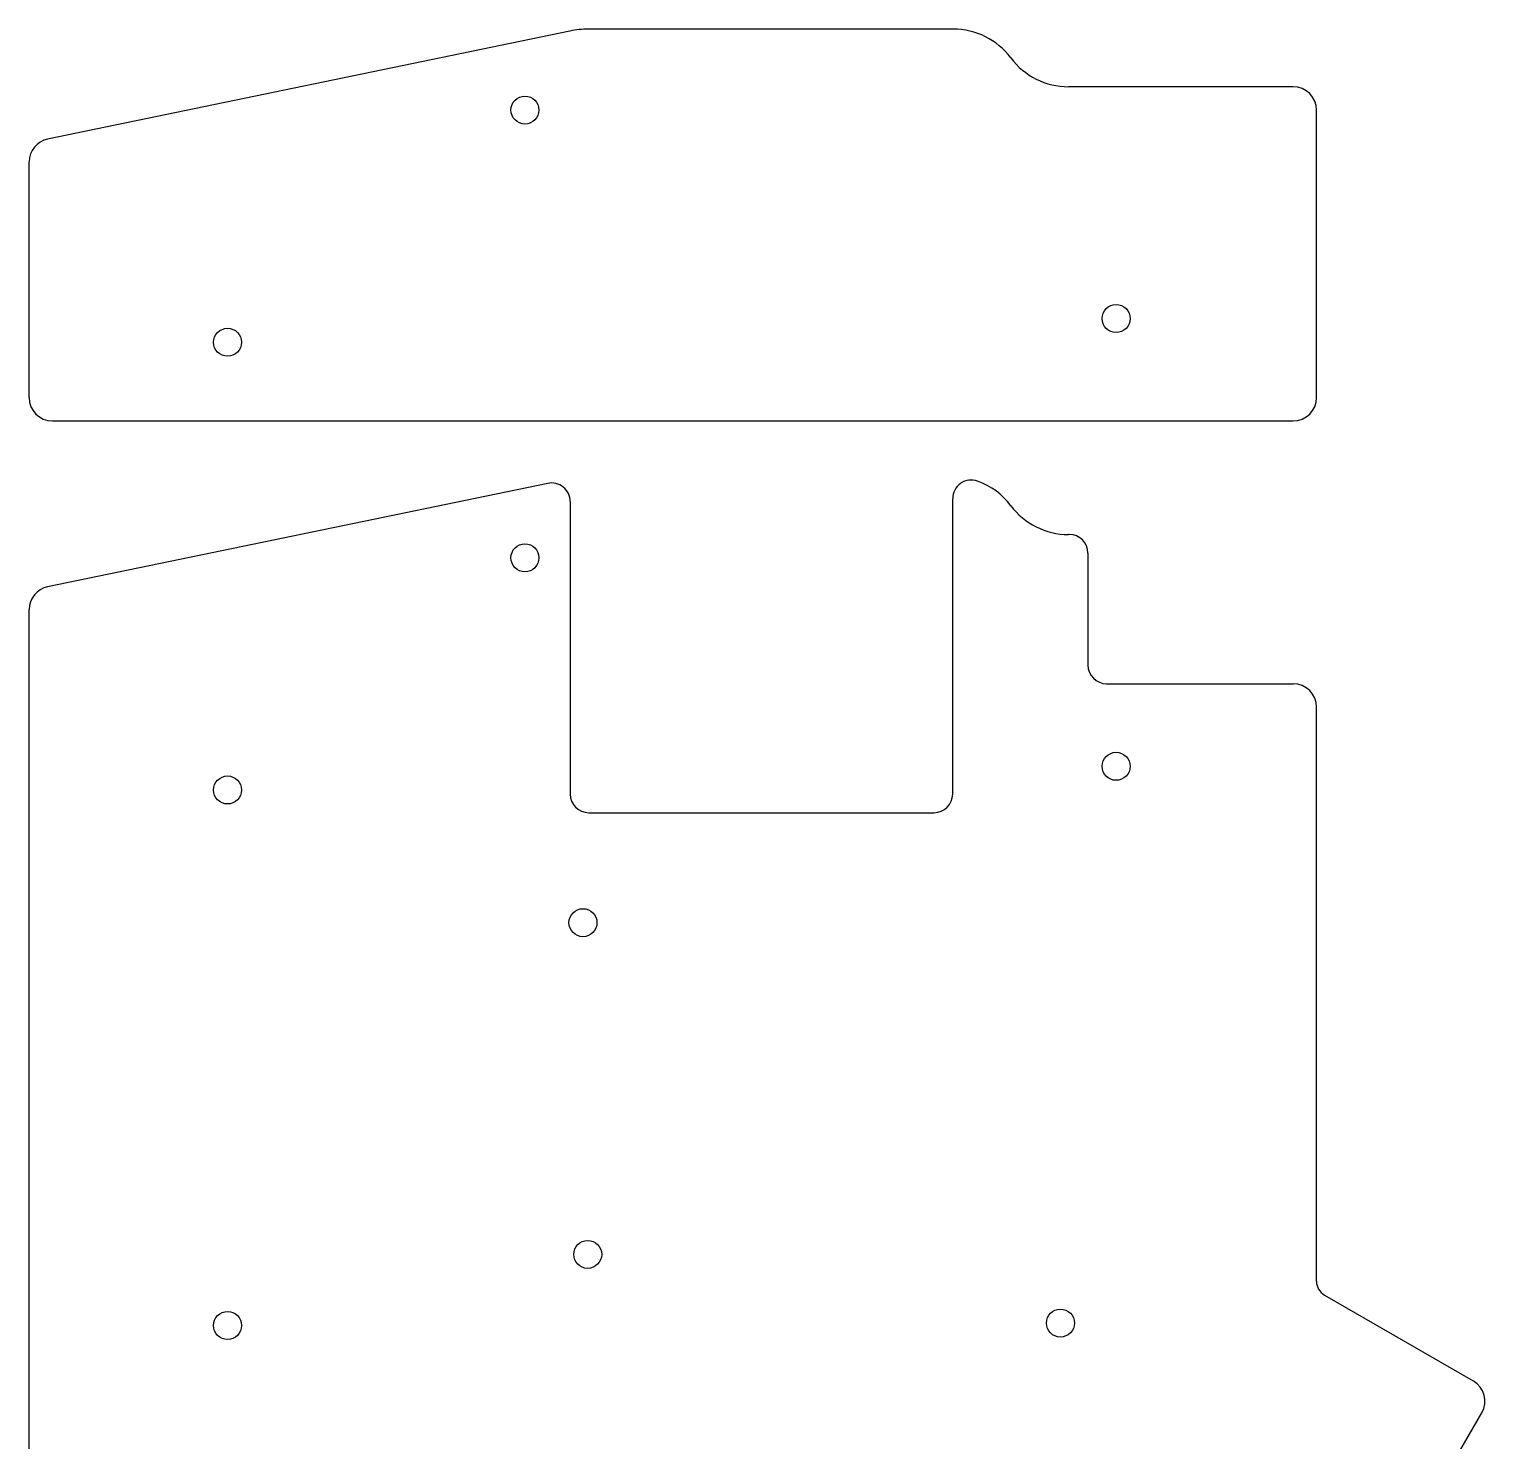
# Model space of a CAD drawing. Extents: x -4 to 153, y -365 to -64.
# Drawn here: x -3 to 153, y -215.2 to -63.8 of the extents above; entities that cross this region are included whole.
import ezdxf

# ---------------------------------------------------------------- set-up
doc = ezdxf.new("R2010")
doc.units = 0
doc.layers.add('Fusion008', color=7, linetype='CONTINUOUS')

msp = doc.modelspace()

# ---------------------------------------------------------------- linework, layer by layer
at = {"layer": 'Fusion008'}
for p, q in [((56.9766, -63.82, -7), (56.9766, -63.82, -9)), ((96.0586, -63.82, -7), (56.9766, -63.82, -7)), ((96.0586, -63.82, -9), (56.9766, -63.82, -9)), ((56.9766, -63.82, -7), (56.9766, -63.82, -9)), ((96.0586, -63.82, -7), (56.9766, -63.82, -7)), ((96.0586, -63.82, -9), (56.9766, -63.82, -9)), ((96.0586, -63.82, -7), (96.0586, -63.82, -9)), ((96.0586, -63.82, -7), (96.0586, -63.82, -9)), ((54.9505, -64.0274, -7), (-1.0117, -75.6058, -7)), ((54.9505, -64.0274, -9), (-1.0117, -75.6058, -9)), ((54.9505, -64.0274, -7), (-1.0117, -75.6058, -7)), ((54.9505, -64.0274, -9), (-1.0117, -75.6058, -9)), ((54.9505, -64.0274, -7), (54.9505, -64.0274, -9)), ((54.9505, -64.0274, -7), (54.9505, -64.0274, -9)), ((102.239, -66.91, -7), (102.239, -66.91, -9)), ((102.239, -66.91, -7), (102.239, -66.91, -9)), ((108.419, -70, -7), (108.419, -70, -9)), ((132.5, -70, -7), (108.419, -70, -7)), ((132.5, -70, -9), (108.419, -70, -9)), ((108.419, -70, -7), (108.419, -70, -9)), ((132.5, -70, -7), (108.419, -70, -7)), ((132.5, -70, -9), (108.419, -70, -9)), ((132.5, -70, -7), (132.5, -70, -9)), ((132.5, -70, -7), (132.5, -70, -9)), ((51.648, -72.496, -7), (51.648, -72.496, -9)), ((51.648, -72.496, -7), (51.648, -72.496, -9)), ((135, -72.5, -7), (135, -72.5, -9)), ((135, -103.327, -7), (135, -72.5, -7)), ((135, -103.327, -9), (135, -72.5, -9)), ((135, -72.5, -7), (135, -72.5, -9)), ((135, -103.327, -7), (135, -72.5, -7)), ((135, -103.327, -9), (135, -72.5, -9)), ((-1.0117, -75.6058, -7), (-1.0117, -75.6058, -9)), ((-1.0117, -75.6058, -7), (-1.0117, -75.6058, -9)), ((-3, -78.0476, -7), (-3, -78.0476, -9)), ((-3, -78.0476, -7), (-3, -78.0476, -9)), ((-3, -103.327, -7), (-3, -78.0476, -7)), ((-3, -103.327, -9), (-3, -78.0476, -9)), ((-3, -103.327, -7), (-3, -78.0476, -7)), ((-3, -103.327, -9), (-3, -78.0476, -9)), ((115.021, -94.8485, -7), (115.021, -94.8485, -9)), ((115.021, -94.8485, -7), (115.021, -94.8485, -9)), ((19.771, -97.3885, -7), (19.771, -97.3885, -9)), ((19.771, -97.3885, -7), (19.771, -97.3885, -9)), ((-3, -103.327, -7), (-3, -103.327, -9)), ((-3, -103.327, -7), (-3, -103.327, -9)), ((135, -103.327, -7), (135, -103.327, -9)), ((135, -103.327, -7), (135, -103.327, -9)), ((-0.5065, -105.82, -7), (-0.5065, -105.82, -9)), ((-0.5065, -105.82, -7), (-0.5065, -105.82, -9)), ((-0.5065, -105.82, -7), (132.507, -105.82, -7)), ((-0.5065, -105.82, -9), (132.507, -105.82, -9)), ((-0.5065, -105.82, -7), (132.507, -105.82, -7)), ((-0.5065, -105.82, -9), (132.507, -105.82, -9)), ((132.507, -105.82, -7), (132.507, -105.82, -9)), ((132.507, -105.82, -7), (132.507, -105.82, -9)), ((98.6782, -112.278, -5), (98.6782, -112.278, -7)), ((98.6782, -112.278, -5), (98.6782, -112.278, -7)), ((52.5948, -112.515, -5), (-1.0117, -123.606, -5)), ((52.5948, -112.515, -7), (-1.0117, -123.606, -7)), ((52.5948, -112.515, -5), (-1.0117, -123.606, -5)), ((52.5948, -112.515, -7), (-1.0117, -123.606, -7)), ((52.5948, -112.515, -5), (52.5948, -112.515, -7)), ((52.5948, -112.515, -5), (52.5948, -112.515, -7)), ((55, -114.473, -5), (55, -114.473, -7)), ((55, -114.473, -5), (55, -114.473, -7)), ((55, -114.473, -5), (55, -145.82, -5)), ((55, -114.473, -7), (55, -145.82, -7)), ((55, -114.473, -5), (55, -145.82, -5)), ((55, -114.473, -7), (55, -145.82, -7)), ((96, -114.159, -5), (96, -114.159, -7)), ((96, -145.82, -5), (96, -114.159, -5)), ((96, -145.82, -7), (96, -114.159, -7)), ((96, -114.159, -5), (96, -114.159, -7)), ((96, -145.82, -5), (96, -114.159, -5)), ((96, -145.82, -7), (96, -114.159, -7)), ((102.239, -114.91, -5), (102.239, -114.91, -7)), ((102.239, -114.91, -5), (102.239, -114.91, -7)), ((108.419, -118, -5), (108.419, -118, -7)), ((108.419, -118, -5), (108.419, -118, -7)), ((108.5, -118, -5), (108.419, -118, -5)), ((108.5, -118, -7), (108.419, -118, -7)), ((108.5, -118, -5), (108.419, -118, -5)), ((108.5, -118, -7), (108.419, -118, -7)), ((108.5, -118, -5), (108.5, -118, -7)), ((108.5, -118, -5), (108.5, -118, -7)), ((110.5, -120, -5), (110.5, -120, -7)), ((110.5, -120, -5), (110.5, -132, -5)), ((110.5, -120, -7), (110.5, -132, -7)), ((110.5, -120, -5), (110.5, -120, -7)), ((110.5, -120, -5), (110.5, -132, -5)), ((110.5, -120, -7), (110.5, -132, -7)), ((51.648, -120.496, -5), (51.648, -120.496, -7)), ((51.648, -120.496, -5), (51.648, -120.496, -7)), ((-1.0117, -123.606, -5), (-1.0117, -123.606, -7)), ((-1.0117, -123.606, -5), (-1.0117, -123.606, -7)), ((-3, -126.048, -5), (-3, -126.048, -7)), ((-3, -221.5, -5), (-3, -126.048, -5)), ((-3, -221.5, -7), (-3, -126.048, -7)), ((-3, -126.048, -5), (-3, -126.048, -7)), ((-3, -221.5, -5), (-3, -126.048, -5)), ((-3, -221.5, -7), (-3, -126.048, -7)), ((110.5, -132, -5), (110.5, -132, -7)), ((110.5, -132, -5), (110.5, -132, -7)), ((112.5, -134, -5), (112.5, -134, -7)), ((112.5, -134, -5), (112.5, -134, -7)), ((112.5, -134, -5), (132.5, -134, -5)), ((112.5, -134, -7), (132.5, -134, -7)), ((112.5, -134, -5), (132.5, -134, -5)), ((112.5, -134, -7), (132.5, -134, -7)), ((132.5, -134, -5), (132.5, -134, -7)), ((132.5, -134, -5), (132.5, -134, -7)), ((135, -136.5, -5), (135, -136.5, -7)), ((135, -136.5, -5), (135, -136.5, -7)), ((135, -198.056, -5), (135, -136.5, -5)), ((135, -198.056, -7), (135, -136.5, -7)), ((135, -198.056, -5), (135, -136.5, -5)), ((135, -198.056, -7), (135, -136.5, -7)), ((115.021, -142.849, -5), (115.021, -142.849, -7)), ((115.021, -142.849, -5), (115.021, -142.849, -7)), ((19.771, -145.388, -5), (19.771, -145.388, -7)), ((19.771, -145.388, -5), (19.771, -145.388, -7)), ((55, -145.82, -5), (55, -145.82, -7)), ((55, -145.82, -5), (55, -145.82, -7)), ((96, -145.82, -5), (96, -145.82, -7)), ((96, -145.82, -5), (96, -145.82, -7)), ((57, -147.82, -5), (57, -147.82, -7)), ((57, -147.82, -5), (57, -147.82, -7)), ((57, -147.82, -5), (94, -147.82, -5)), ((57, -147.82, -7), (94, -147.82, -7)), ((57, -147.82, -5), (94, -147.82, -5)), ((57, -147.82, -7), (94, -147.82, -7)), ((94, -147.82, -5), (94, -147.82, -7)), ((94, -147.82, -5), (94, -147.82, -7)), ((57.871, -159.613, -5), (57.871, -159.613, -7)), ((57.871, -159.613, -5), (57.871, -159.613, -7)), ((58.379, -195.173, -5), (58.379, -195.173, -7)), ((58.379, -195.173, -5), (58.379, -195.173, -7)), ((135, -198.056, -5), (135, -198.056, -7)), ((135, -198.056, -5), (135, -198.056, -7)), ((135.85, -199.528, -5), (135.85, -199.528, -7)), ((135.85, -199.528, -5), (135.85, -199.528, -7)), ((135.85, -199.528, -5), (151.799, -208.737, -5)), ((135.85, -199.528, -7), (151.799, -208.737, -7)), ((135.85, -199.528, -5), (151.799, -208.737, -5)), ((135.85, -199.528, -7), (151.799, -208.737, -7)), ((19.771, -202.792, -5), (19.771, -202.792, -7)), ((19.771, -202.792, -5), (19.771, -202.792, -7)), ((109.052, -202.538, -5), (109.052, -202.538, -7)), ((109.052, -202.538, -5), (109.052, -202.538, -7)), ((151.799, -208.737, -5), (151.799, -208.737, -7)), ((151.799, -208.737, -5), (151.799, -208.737, -7)), ((133.954, -244.645, -5), (152.714, -212.152, -5)), ((133.954, -244.645, -7), (152.714, -212.152, -7)), ((133.954, -244.645, -5), (152.714, -212.152, -5)), ((133.954, -244.645, -7), (152.714, -212.152, -7)), ((152.714, -212.152, -5), (152.714, -212.152, -7)), ((152.714, -212.152, -5), (152.714, -212.152, -7))]:
    msp.add_line(p, q, dxfattribs=at)
for centre in [(50.148, -72.496), (50.148, -72.496), (50.148, -72.496), (50.148, -72.496), (113.521, -94.8485), (113.521, -94.8485), (113.521, -94.8485), (113.521, -94.8485), (18.271, -97.3885), (18.271, -97.3885), (18.271, -97.3885), (18.271, -97.3885), (50.148, -120.496), (50.148, -120.496), (50.148, -120.496), (50.148, -120.496), (113.521, -142.849), (113.521, -142.849), (113.521, -142.849), (113.521, -142.849), (18.271, -145.388), (18.271, -145.388), (18.271, -145.388), (18.271, -145.388), (56.371, -159.613), (56.371, -159.613), (56.371, -159.613), (56.371, -159.613), (56.879, -195.173), (56.879, -195.173), (56.879, -195.173), (56.879, -195.173), (18.271, -202.792), (18.271, -202.792), (18.271, -202.792), (18.271, -202.792), (107.552, -202.538), (107.552, -202.538), (107.552, -202.538), (107.552, -202.538)]:
    msp.add_circle(centre, 1.5, dxfattribs=at)
for centre, radius, start, end in [((56.9766, -73.82, -7), 10, 90, 101.689), ((56.9766, -73.82, -9), 10, 90, 101.689), ((56.9766, -73.82, -7), 10, 90, 101.689), ((56.9766, -73.82, -9), 10, 90, 101.689), ((96.0586, -71.545, -7), 7.725, 36.8699, 90), ((96.0586, -71.545, -9), 7.725, 36.8699, 90), ((96.0586, -71.545, -7), 7.725, 36.8699, 90), ((96.0586, -71.545, -9), 7.725, 36.8699, 90), ((108.419, -62.275, -7), 7.725, -143.13, -90), ((108.419, -62.275, -9), 7.725, -143.13, -90), ((108.419, -62.275, -7), 7.725, -143.13, -90), ((108.419, -62.275, -9), 7.725, -143.13, -90), ((132.5, -72.5, -7), 2.5, 0, 90), ((132.5, -72.5, -9), 2.5, 0, 90), ((132.5, -72.5, -7), 2.5, 0, 90), ((132.5, -72.5, -9), 2.5, 0, 90), ((-0.5065, -78.0476, -7), 2.4935, 101.689, 180), ((-0.5065, -78.0476, -9), 2.4935, 101.689, 180), ((-0.5065, -78.0476, -7), 2.4935, 101.689, 180), ((-0.5065, -78.0476, -9), 2.4935, 101.689, 180), ((-0.5065, -103.327, -7), 2.4935, 180, -90), ((-0.5065, -103.327, -9), 2.4935, 180, -90), ((-0.5065, -103.327, -7), 2.4935, 180, -90), ((-0.5065, -103.327, -9), 2.4935, 180, -90), ((132.507, -103.327, -7), 2.4935, -90, 0), ((132.507, -103.327, -9), 2.4935, -90, 0), ((132.507, -103.327, -7), 2.4935, -90, 0), ((132.507, -103.327, -9), 2.4935, -90, 0), ((98, -114.159, -5), 2, 70.1773, 180), ((98, -114.159, -7), 2, 70.1773, 180), ((98, -114.159, -5), 2, 70.1773, 180), ((98, -114.159, -7), 2, 70.1773, 180), ((96.0586, -119.545, -5), 7.725, 36.8699, 70.1773), ((96.0586, -119.545, -7), 7.725, 36.8699, 70.1773), ((96.0586, -119.545, -5), 7.725, 36.8699, 70.1773), ((96.0586, -119.545, -7), 7.725, 36.8699, 70.1773), ((53, -114.473, -5), 2, 0, 101.689), ((53, -114.473, -7), 2, 0, 101.689), ((53, -114.473, -5), 2, 0, 101.689), ((53, -114.473, -7), 2, 0, 101.689), ((108.419, -110.275, -5), 7.725, -143.13, -90), ((108.419, -110.275, -7), 7.725, -143.13, -90), ((108.419, -110.275, -5), 7.725, -143.13, -90), ((108.419, -110.275, -7), 7.725, -143.13, -90), ((108.5, -120, -5), 2, 0, 90), ((108.5, -120, -7), 2, 0, 90), ((108.5, -120, -5), 2, 0, 90), ((108.5, -120, -7), 2, 0, 90), ((-0.5065, -126.048, -5), 2.4935, 101.689, 180), ((-0.5065, -126.048, -7), 2.4935, 101.689, 180), ((-0.5065, -126.048, -5), 2.4935, 101.689, 180), ((-0.5065, -126.048, -7), 2.4935, 101.689, 180), ((112.5, -132, -5), 2, 180, -90), ((112.5, -132, -7), 2, 180, -90), ((112.5, -132, -5), 2, 180, -90), ((112.5, -132, -7), 2, 180, -90), ((132.5, -136.5, -5), 2.5, 0, 90), ((132.5, -136.5, -7), 2.5, 0, 90), ((132.5, -136.5, -5), 2.5, 0, 90), ((132.5, -136.5, -7), 2.5, 0, 90), ((57, -145.82, -5), 2, 180, -90), ((57, -145.82, -7), 2, 180, -90), ((57, -145.82, -5), 2, 180, -90), ((57, -145.82, -7), 2, 180, -90), ((94, -145.82, -5), 2, -90, 0), ((94, -145.82, -7), 2, -90, 0), ((94, -145.82, -5), 2, -90, 0), ((94, -145.82, -7), 2, -90, 0), ((136.7, -198.056, -5), 1.7, 180, -120), ((136.7, -198.056, -7), 1.7, 180, -120), ((136.7, -198.056, -5), 1.7, 180, -120), ((136.7, -198.056, -7), 1.7, 180, -120), ((150.549, -210.902, -5), 2.5, -30, 60), ((150.549, -210.902, -7), 2.5, -30, 60), ((150.549, -210.902, -5), 2.5, -30, 60), ((150.549, -210.902, -7), 2.5, -30, 60)]:
    msp.add_arc(centre, radius, start, end, dxfattribs=at)

doc.saveas('drawing.dxf')
